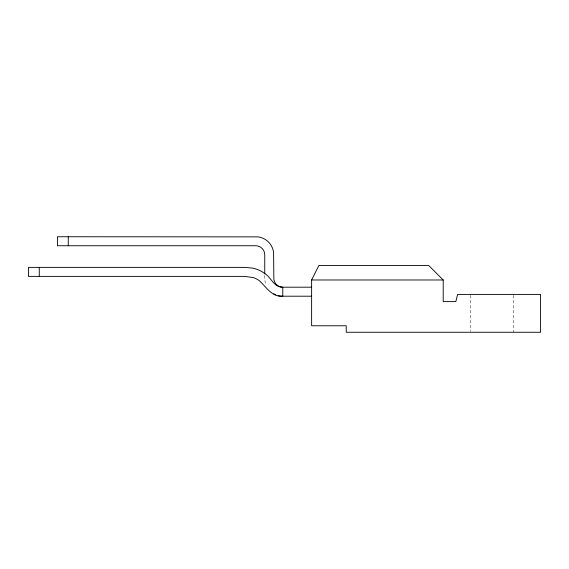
<?xml version="1.0" encoding="UTF-8"?>
<svg xmlns="http://www.w3.org/2000/svg" width="569" height="569" viewBox="0 0 569 569"><rect width="100%" height="100%" fill="white"/><g stroke="black" fill="none" stroke-linecap="round" stroke-linejoin="round"><path stroke-width="0.43" stroke-dasharray="2.85 2.13" d="M513.508 295.283L513.508 332.26M470.25 295.283L470.25 331.378M264.749 275.574L264.749 278.184A18.023 18.023 0 0 0 266.121 285.076"/><path stroke-width="0.85" d="M311.62 279.984L318.825 265.559L428.784 265.559L443.208 279.984L443.208 301.613L455.826 301.613L457.632 294.408L540.55 294.408L540.55 332.26L346.229 332.26L346.229 325.774L311.62 325.774L311.62 279.984L443.208 279.984M311.62 287.196L282.772 287.196C274.03 287.608 271.15 277.323 264.642 273.447A28.756 28.756 0 0 0 256.064 269.002L252.579 268.099L244.969 267.38L28.45 267.38L28.45 276.378L244.762 276.378L253.305 277.587A19.872 19.872 0 0 1 259.244 280.659C266.32 286.833 271.797 297.253 282.772 296.207L311.62 296.207M264.749 273.838L264.749 254.748A9.012 9.012 0 0 0 255.737 245.737L57.448 245.744L57.448 236.74L258.091 236.875A18.023 18.023 0 0 1 273.604 252.394L273.838 279.358A9.012 9.012 0 0 0 282.772 287.196L282.772 296.207A18.023 18.023 0 0 1 278.106 295.596M68.259 236.74L68.259 245.744M39.268 267.38L39.268 276.378M275.88 294.834A18.023 18.023 0 0 1 273.76 293.789"/></g></svg>
